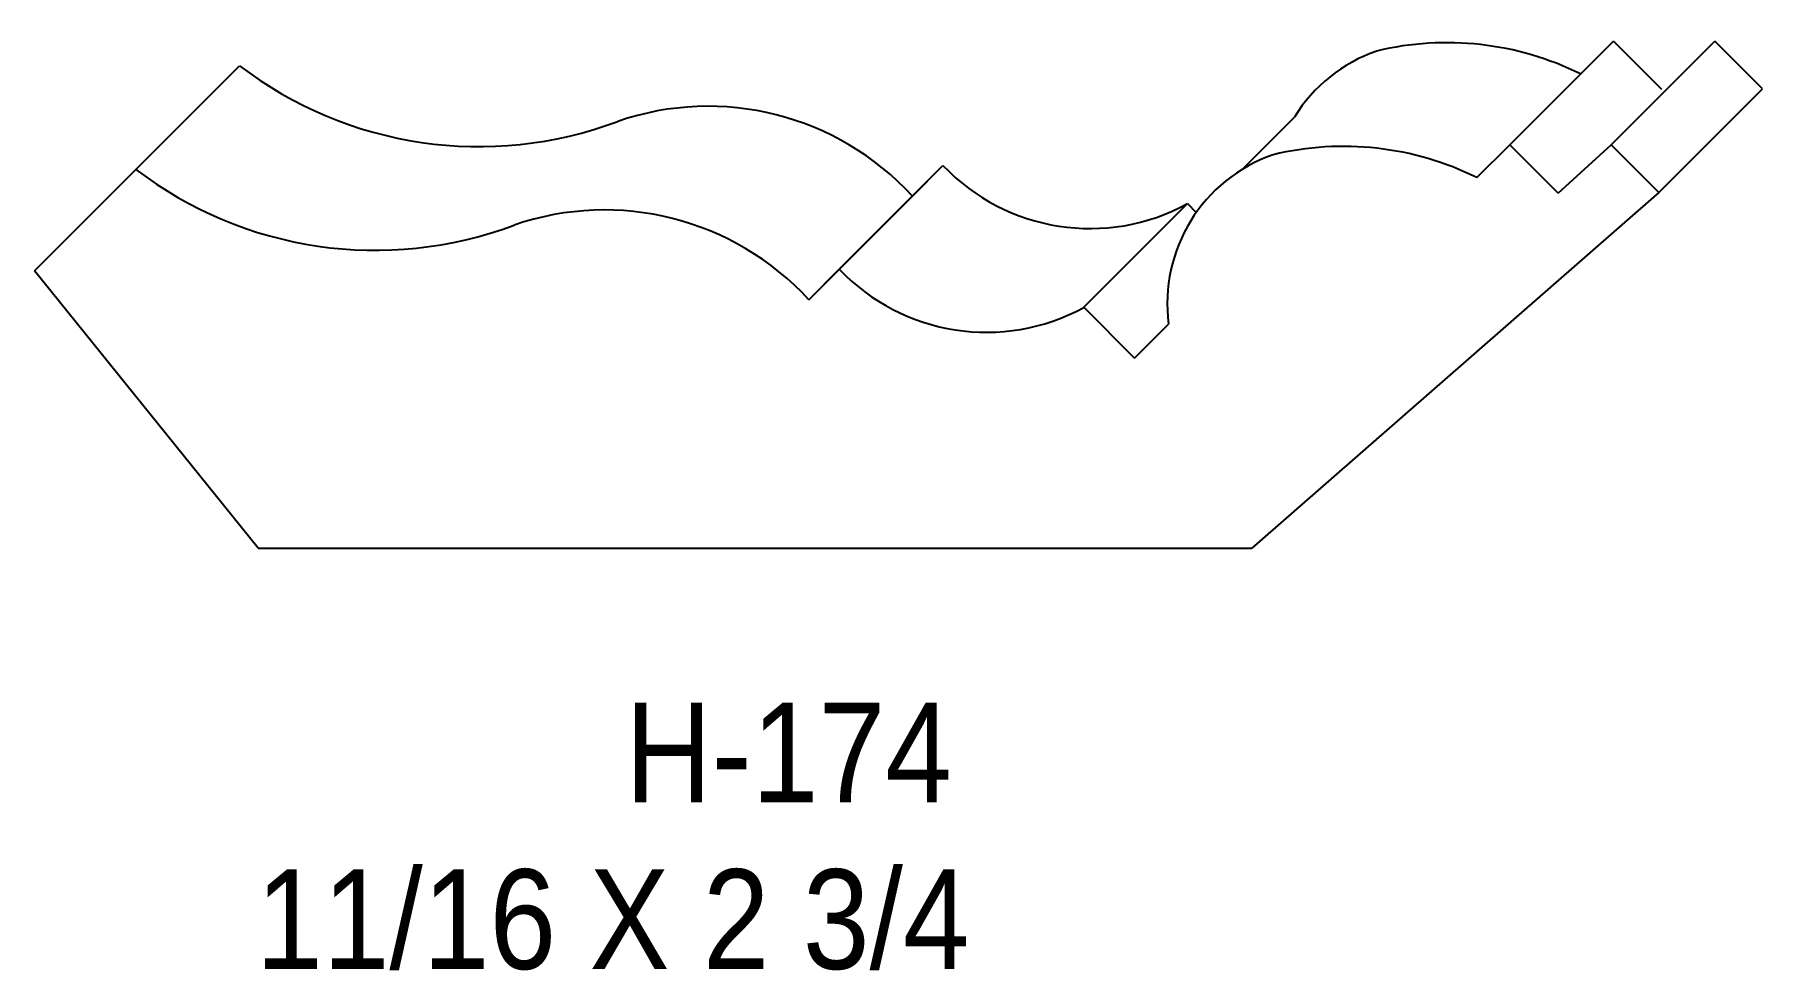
# Model space of a CAD drawing. Extents: x 66.74 to 69.68, y 143.09 to 144.68.
import ezdxf

# ---------------------------------------------------------------- set-up
doc = ezdxf.new("R2010")
doc.units = 0
doc.header["$LTSCALE"] = 5
doc.layers.add('PROFILE', color=7, linetype='CONTINUOUS')
doc.styles.add('TXT', font='TXT', dxfattribs={"height": 3.5})

msp = doc.modelspace()

# ---------------------------------------------------------------- linework, layer by layer
at = {"layer": 'PROFILE', "color": 1, "linetype": 'CONTINUOUS'}
for p, q in [((69.252, 144.4967), (69.4287, 144.6734)), ((69.4247, 144.4966), (69.6014, 144.6733)), ((69.5114, 144.5907), (69.4287, 144.6734)), ((69.6828, 144.5919), (69.6014, 144.6733)), ((66.9089, 144.4547), (67.0857, 144.6314)), ((69.5061, 144.4152), (69.6828, 144.5919)), ((68.7956, 144.4547), (68.8846, 144.5437)), ((69.1959, 144.4406), (69.252, 144.4967)), ((69.3347, 144.414), (69.252, 144.4967)), ((69.3347, 144.414), (69.4247, 144.4966)), ((69.5061, 144.4152), (69.4247, 144.4966)), ((66.9089, 144.4547), (66.7363, 144.282)), ((68.1086, 144.2845), (68.2853, 144.4613)), ((68.2333, 144.4092), (68.2853, 144.4613)), ((68.0566, 144.2325), (68.2333, 144.4092)), ((69.5061, 144.4152), (68.8119, 143.8094)), ((68.5257, 144.2196), (68.7024, 144.3963)), ((68.7024, 144.3963), (68.7173, 144.3813)), ((67.1178, 143.8094), (66.7363, 144.282)), ((68.0566, 144.2325), (68.1086, 144.2845)), ((68.6122, 144.133), (68.5257, 144.2196)), ((68.6122, 144.133), (68.6701, 144.1909)), ((68.6122, 144.133), (68.6701, 144.1909)), ((67.1178, 143.8094), (68.8119, 143.8094))]:
    msp.add_line(p, q, dxfattribs=at)
for centre, major_axis, start_param, end_param in [((69.1447, 144.1564), (0.5142, 0), 1.111661, 1.805929), ((69.1134, 144.4026), (0, 0.2688), 0.335342, 1.018309), ((67.494, 145.1669), (0, 0.6734), -3.793061, -2.78222), ((67.8848, 144.0889), (0, 0.4733), -0.827531, 0.331391), ((68.968, 143.9797), (0, 0.5142), -0.459135, 0.235133), ((68.9367, 144.2259), (0, 0.2688), 0.335342, -4.581909), ((67.3172, 144.9902), (0, 0.6734), -3.793061, -2.78222), ((68.5362, 144.7006), (0, 0.3467), -3.9506, -2.641731), ((67.7081, 143.9122), (0, 0.4733), -0.827531, 0.331391), ((68.3595, 144.5238), (0, 0.3467), -3.9506, -2.641731)]:
    msp.add_ellipse(centre, major_axis=major_axis, ratio=1, start_param=start_param, end_param=end_param, dxfattribs=at)

# ---------------------------------------------------------------- texts
at = {"layer": 'PROFILE', "color": 1, "linetype": 'CONTINUOUS', "style": 'TXT', "width": 0.9}
for s, height, p in [('H-174', 0.16996, (67.7435, 143.3761)), ('11/16 X 2 3/4', 0.169956, (67.1139, 143.0919))]:
    msp.add_text(s, height=height, dxfattribs=at).set_placement(p)

doc.saveas('drawing.dxf')
